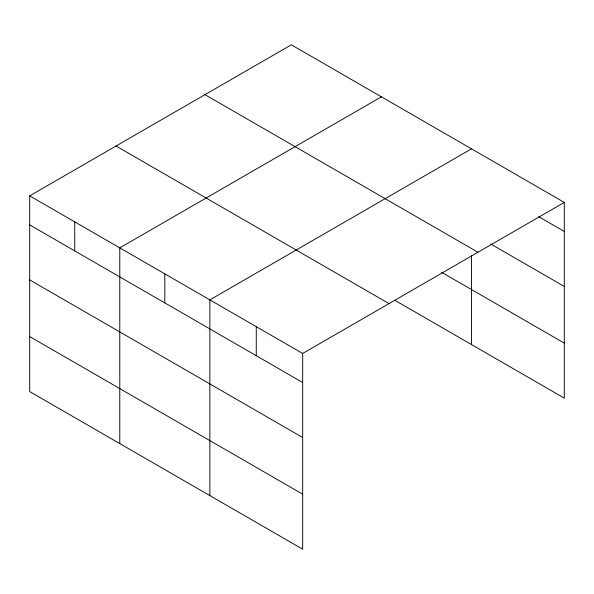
<?xml version="1.0" encoding="UTF-8"?>
<svg xmlns="http://www.w3.org/2000/svg" width="594" height="594" viewBox="0 0 594 594"><rect width="100%" height="100%" fill="white"/><g stroke="black" fill="none" stroke-linecap="round" stroke-linejoin="round"><path stroke-width="0.89" d="M302.673 437.511L302.673 353.46L29.7 195.857L29.7 391.587L302.673 549.19L302.673 437.511L29.7 279.908M394.839 300.304L564.3 398.143L564.3 202.413L291.327 44.81L29.7 195.857M381.407 96.822L119.78 247.869L119.78 443.599M471.488 148.827L209.86 299.873L209.86 495.604M302.673 353.46L564.3 202.413M538.699 216.669L564.3 231.452M490.689 243.963L564.3 286.457M204.989 94.654L477.962 252.257M441.461 272.215L564.3 343.132M116.038 146.013L389.011 303.616M29.7 224.903L302.673 382.499M29.7 336.583L302.673 494.178M471.488 255.724L471.488 344.557M256.266 326.67L256.266 355.709M164.82 273.871L164.82 302.91M74.74 221.866L74.74 250.906"/></g></svg>
